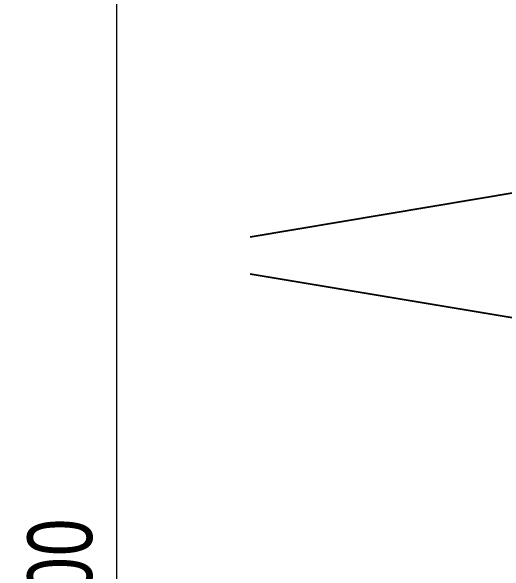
# Model space of a CAD drawing. Header units: millimetres. Extents: x 312848 to 517332, y -142134 to -35114.
# Drawn here: x 312848 to 324284, y -87078 to -74078 of the extents above; entities that cross this region are included whole.
import ezdxf

# ---------------------------------------------------------------- set-up
doc = ezdxf.new("R2010")
doc.units = ezdxf.units.MM
doc.layers.add('A-ANNO-DIMS', color=211, linetype='Continuous', lineweight=9)
doc.layers.add('A-ANNO-DIMS-500', color=211, linetype='Continuous', lineweight=9)
doc.layers.add('GC-DAY NEO', color=5, linetype='Continuous')
doc.styles.add('Trebuchet MS', font='trebuc.ttf', dxfattribs={"width": 0.8, "height": 1500})
doc.dimstyles.new('Arc_Length_-_3mm_Trebuchet_MS_3', dxfattribs={"dimscale": 304.8, "dimtxt": 1546.42636, "dimasz": 1.64042, "dimexe": 2.46063, "dimexo": 2.46063, "dimgap": 0.492126, "dimtad": 1, "dimdec": 0, "dimrnd": 10, "dimzin": 0, "dimdsep": 46, "dimtxsty": 'Trebuchet MS', "dimblk1": 'OBLIQUE', "dimblk2": 'OBLIQUE', "dimsah": 1, "dimcen": 0.09, "dimdle": 1.64042, "dimazin": 0, "dimtfac": 1, "dimtdec": 4, "dimtix": 1, "dimtmove": 0, "dimatfit": 3, "dimfxl": 1, "dimtvp": 1, "dimtfill": 1, "dimtolj": 1, "dimtzin": 0, "dimarcsym": 2})

# ---------------------------------------------------------------- blocks, each defined once
blk = doc.blocks.new('DIMBLOCK1-KHUNG KẾT CẤU BÈ PIN 3')
at = {"layer": 'A-ANNO-DIMS-500', "transparency": 16777216}
for p, q in [((315292, -133837), (315292, -42837)), ((315292, -43337), (314542, -43337)), ((315292, -43337), (326293, -43337)), ((315292, -133337), (314542, -133337)), ((315292, -133337), (326293, -133337))]:
    blk.add_line(p, q, dxfattribs=at)
at = {"layer": 'A-ANNO-DIMS-500', "lineweight": 70, "transparency": 16777216}
for p, q in [((315292, -43337), (315042, -43087)), ((315292, -43337), (315542, -43587)), ((315292, -133337), (315042, -133087)), ((315292, -133337), (315542, -133587))]:
    blk.add_line(p, q, dxfattribs=at)
at = {"layer": 'A-ANNO-DIMS-500', "color": 0, "transparency": 16777216, "insert": (313223, -90303), "char_height": 1500, "width": 4717.91, "attachment_point": 1, "rotation": 90, "line_spacing_factor": 1.048425, "style": 'Trebuchet MS', "bg_fill": 3, "box_fill_scale": 1.25, "bg_fill_color": 256, "bg_fill_true_color": 13158600, "bg_fill_transparency": 0}
blk.add_mtext('90000', dxfattribs=at)
blk = doc.blocks.new('_Oblique')
at = {"color": 0, "linetype": 'ByBlock', "lineweight": -2}
blk.add_line((-0.5, -0.5), (0.5, 0.5), dxfattribs=at)

msp = doc.modelspace()

# ---------------------------------------------------------------- dimensions: what is measured, and where the dimension line sits
at = {"layer": 'A-ANNO-DIMS'}
dim = msp.add_linear_dim(base=(315292.2, -43337.3), p1=(327042.5, -133337.3), p2=(327042.5, -43337.3), angle=90, dimstyle='Arc_Length_-_3mm_Trebuchet_MS_3', override={"dimpost": '<>', "dimfxl": 90000}, dxfattribs=at)
dim.commit()
dim.dimension.update_dxf_attribs({"geometry": 'DIMBLOCK1-KHUNG KẾT CẤU BÈ PIN 3', "text_midpoint": (314376.5, -88337.3)})

# ---------------------------------------------------------------- next in the draw order: linework, layer by layer
at = {"layer": 'GC-DAY NEO'}
for p, q in [((326277.2, -77994.6), (318387.4, -79317.3)), ((326277.3, -81494.6), (318387.1, -80173.4))]:
    msp.add_line(p, q, dxfattribs=at)

doc.saveas('drawing.dxf')
